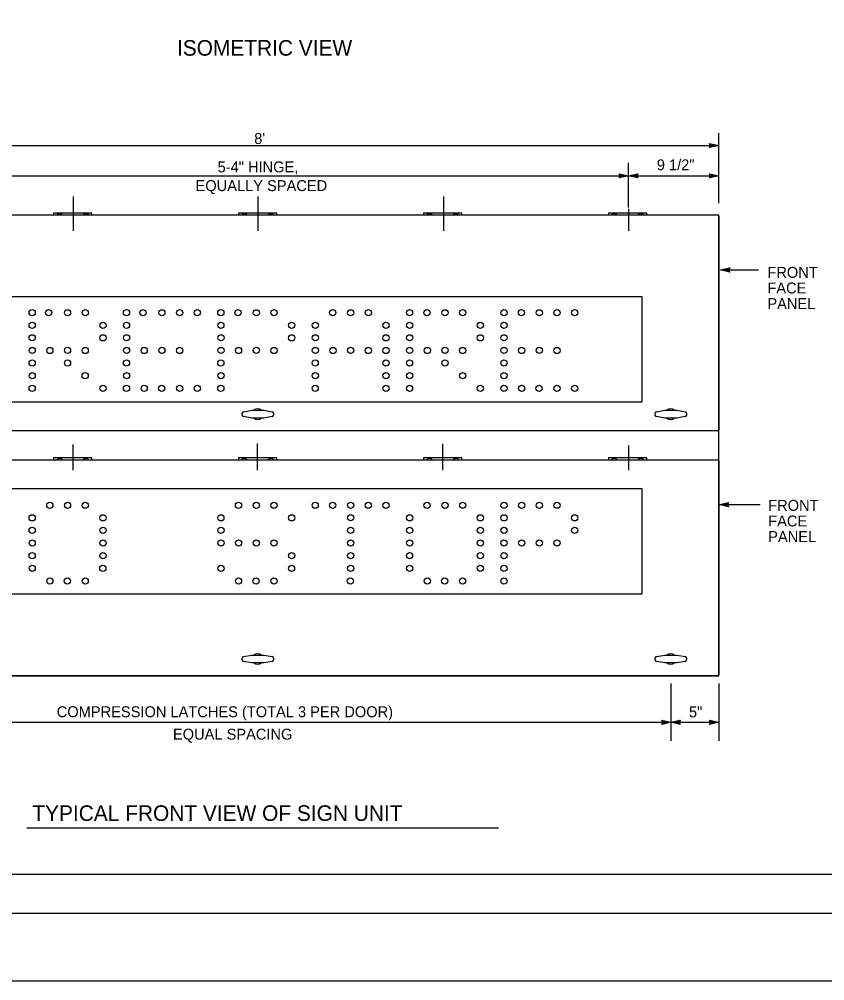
# Model space of a CAD drawing. Extents: x -894 to 866, y -472 to 714.
# Drawn here: x -537 to -22, y -472 to 143 of the extents above; entities that cross this region are included whole.
import ezdxf

# ---------------------------------------------------------------- set-up
doc = ezdxf.new("R2010")
doc.units = 0
for name, color, linetype in [('1 Control', 7, 'Continuous'), ('border_PLOTTING-ELEMENTS', 7, 'Continuous'), ('border_rw_22x34_Cut_Lines', 7, 'Continuous'), ('border_SHEET', 7, 'Continuous'), ('es_DETAIL', 7, 'Continuous'), ('es_DETAIL-anno', 7, 'Continuous')]:
    doc.layers.add(name, color=color, linetype=linetype)

# ---------------------------------------------------------------- blocks, each defined once
blk = doc.blocks.new('A$C37D')
at = {"layer": '1 Control'}
for p, q in [((-1.62, -0.1), (-1.62, 0.1)), ((-1.5, 0.25), (-0.62, 0.41)), ((-0.62, 0.41), (0.62, 0.41)), ((0.62, 0.41), (1.5, 0.25)), ((1.62, 0.1), (1.62, -0.1)), ((-0.62, -0.41), (-1.5, -0.25)), ((0.62, -0.41), (-0.62, -0.41)), ((1.5, -0.25), (0.62, -0.41))]:
    blk.add_line(p, q, dxfattribs=at)
for centre, radius, start, end in [((-1.48, 0.1), 0.15, 100.6197, 180), ((0, 0), 0.55, 48.5904, 131.4096), ((1.47, 0.1), 0.15, 0, 79.3803), ((-1.48, -0.1), 0.15, 180, 259.3803), ((0, 0), 0.55, 228.5904, 311.4096), ((1.47, -0.1), 0.15, 280.6197, 0)]:
    blk.add_arc(centre, radius, start, end, dxfattribs=at)

msp = doc.modelspace()

# ---------------------------------------------------------------- linework, layer by layer
at = {"layer": 'border_PLOTTING-ELEMENTS'}
for points in [[(-894.04, -472.43), (865.96, -472.43), (865.96, 713.58), (-894.04, 713.58)], [(-864.04, 670.58), (835.96, 670.58), (835.96, -429.43), (-864.04, -429.43)]]:
    msp.add_lwpolyline(points, close=True, dxfattribs=at)
at = {"layer": 'border_rw_22x34_Cut_Lines'}
msp.add_lwpolyline([(-864.04, 670.58), (835.96, 670.58), (835.96, -429.43), (-864.04, -429.43)], close=True, dxfattribs=at)
at = {"layer": 'border_SHEET'}
msp.add_line((810.96, -404.43), (-814.04, -404.43), dxfattribs=at)
at = {"layer": 'es_DETAIL'}
for p, q in [((-510.72, 19.32), (-510.72, 18.75)), ((-510.72, 18.75), (-510.72, 18.17)), ((-495.73, 19.32), (-495.73, 18.75)), ((-495.73, 18.75), (-495.73, 18.17)), ((-392.3, 19.32), (-392.3, 18.75)), ((-392.3, 18.75), (-392.3, 18.17)), ((-377.32, 19.32), (-377.32, 18.75)), ((-377.32, 18.75), (-377.32, 18.17)), ((-273.89, 19.32), (-273.89, 18.75)), ((-273.89, 18.75), (-273.89, 18.17)), ((-258.9, 19.32), (-258.9, 18.75)), ((-258.9, 18.75), (-258.9, 18.17)), ((-155.48, 19.32), (-155.48, 18.75)), ((-155.48, 18.75), (-155.48, 18.17)), ((-140.49, 19.32), (-140.49, 18.75)), ((-140.49, 18.75), (-140.49, 18.17)), ((-680.07, 18.17), (-89.55, 18.17)), ((-90.32, 17.78), (-90.32, 17.78)), ((-89.55, -277.1), (-89.55, 18.17)), ((-510.72, -137.54), (-510.72, -138.1)), ((-510.72, -138.1), (-510.72, -138.69)), ((-495.73, -137.54), (-495.73, -138.1)), ((-495.73, -138.1), (-495.73, -138.69)), ((-392.3, -137.54), (-392.3, -138.1)), ((-392.3, -138.1), (-392.3, -138.69)), ((-377.32, -137.54), (-377.32, -138.1)), ((-377.32, -138.1), (-377.32, -138.69)), ((-273.89, -137.54), (-273.89, -138.1)), ((-273.89, -138.1), (-273.89, -138.69)), ((-258.9, -137.54), (-258.9, -138.1)), ((-258.9, -138.1), (-258.9, -138.69)), ((-155.48, -137.54), (-155.48, -138.1)), ((-155.48, -138.1), (-155.48, -138.69)), ((-140.49, -137.54), (-140.49, -138.1)), ((-140.49, -138.1), (-140.49, -138.69)), ((-680.07, -277.1), (-89.55, -277.1))]:
    msp.add_line(p, q, dxfattribs=at)
for points in [[(-515.52, 18.17), (-490.92, 18.17), (-490.92, 19.32), (-515.52, 19.32)], [(-397.11, 18.17), (-372.51, 18.17), (-372.51, 19.32), (-397.11, 19.32)], [(-278.7, 18.17), (-254.09, 18.17), (-254.09, 19.32), (-278.7, 19.32)], [(-160.29, 18.17), (-135.68, 18.17), (-135.68, 19.32), (-160.29, 19.32)], [(-630.86, -34.12), (-138.76, -34.12), (-138.76, -101.78), (-630.86, -101.78)], [(-515.52, -138.69), (-490.92, -138.69), (-490.92, -137.54), (-515.52, -137.54)], [(-397.11, -138.69), (-372.51, -138.69), (-372.51, -137.54), (-397.11, -137.54)], [(-278.7, -138.69), (-254.09, -138.69), (-254.09, -137.54), (-278.7, -137.54)], [(-160.29, -138.69), (-135.68, -138.69), (-135.68, -137.54), (-160.29, -137.54)], [(-630.86, -157.15), (-138.76, -157.15), (-138.76, -224.81), (-630.86, -224.81)]]:
    msp.add_lwpolyline(points, close=True, dxfattribs=at)
for points in [[(-679.3, 18.17), (-90.32, 18.17)], [(-89.55, 17.4), (-89.55, -119.47)], [(-90.32, -120.24), (-679.3, -120.24)], [(-679.3, -138.69), (-90.32, -138.69)], [(-89.55, -139.46), (-89.55, -276.33)], [(-90.32, -277.1), (-679.3, -277.1)]]:
    msp.add_lwpolyline(points, dxfattribs=at)
for centre in [(-529.2, -44.47), (-518.68, -44.49), (-506.56, -44.58), (-495.21, -44.47), (-468.8, -44.47), (-458.28, -44.49), (-446.15, -44.58), (-434.8, -44.47), (-423.49, -44.5), (-408.39, -44.47), (-397.48, -44.49), (-385.74, -44.58), (-374.4, -44.47), (-336.82, -44.49), (-325.34, -44.58), (-313.99, -44.47), (-287.58, -44.47), (-276.41, -44.49), (-264.93, -44.58), (-253.59, -44.47), (-227.17, -44.47), (-215.94, -44.49), (-204.53, -44.58), (-193.18, -44.47), (-181.87, -44.5), (-529.19, -52.54), (-483.89, -52.54), (-468.78, -52.54), (-408.38, -52.54), (-363.08, -52.54), (-347.97, -52.54), (-302.67, -52.54), (-287.57, -52.54), (-242.27, -52.54), (-227.16, -52.54), (-529.19, -60.59), (-483.9, -60.61), (-468.78, -60.59), (-408.37, -60.59), (-363.09, -60.61), (-347.97, -60.59), (-302.68, -60.61), (-287.56, -60.59), (-242.28, -60.61), (-227.16, -60.59), (-529.17, -68.7), (-517.87, -68.73), (-506.56, -68.62), (-495.24, -68.73), (-468.77, -68.7), (-457.47, -68.73), (-446.15, -68.62), (-434.83, -68.73), (-408.36, -68.7), (-397.06, -68.73), (-385.74, -68.62), (-374.43, -68.73), (-347.95, -68.7), (-336.66, -68.73), (-325.34, -68.62), (-314.02, -68.73), (-302.65, -68.71), (-287.55, -68.7), (-276.25, -68.73), (-264.93, -68.62), (-253.61, -68.73), (-227.14, -68.7), (-215.84, -68.73), (-204.53, -68.62), (-193.21, -68.73), (-529.2, -76.78), (-506.56, -76.78), (-468.8, -76.78), (-408.39, -76.78), (-347.99, -76.78), (-302.7, -76.76), (-287.58, -76.78), (-264.93, -76.78), (-227.17, -76.78), (-529.17, -84.87), (-495.26, -84.88), (-468.77, -84.87), (-408.36, -84.87), (-347.95, -84.87), (-302.72, -84.88), (-287.55, -84.87), (-253.63, -84.88), (-227.14, -84.87), (-529.2, -92.95), (-483.89, -92.92), (-468.8, -92.95), (-457.47, -92.96), (-446.29, -92.95), (-434.83, -92.95), (-423.48, -92.92), (-408.39, -92.95), (-347.99, -92.95), (-302.67, -92.92), (-287.58, -92.95), (-242.26, -92.92), (-227.17, -92.95), (-215.84, -92.96), (-204.67, -92.95), (-193.21, -92.95), (-181.86, -92.92), (-517.91, -167.84), (-506.55, -167.94), (-495.21, -167.83), (-397.09, -167.84), (-385.74, -167.94), (-374.4, -167.83), (-347.99, -167.83), (-336.75, -167.84), (-325.34, -167.94), (-313.99, -167.83), (-302.68, -167.86), (-276.35, -167.84), (-264.93, -167.94), (-253.59, -167.83), (-227.17, -167.83), (-215.81, -167.84), (-204.53, -167.94), (-193.18, -167.83), (-529.19, -175.9), (-483.89, -175.9), (-408.38, -175.9), (-363.08, -175.9), (-325.34, -175.87), (-287.57, -175.9), (-242.27, -175.9), (-227.16, -175.9), (-181.86, -175.9), (-529.19, -183.95), (-483.9, -183.96), (-408.37, -183.95), (-325.34, -183.96), (-287.56, -183.95), (-242.28, -183.96), (-227.16, -183.95), (-181.87, -183.96), (-529.17, -192.06), (-483.87, -192.07), (-408.36, -192.06), (-397.06, -192.09), (-385.74, -191.98), (-374.43, -192.09), (-325.34, -191.98), (-287.55, -192.06), (-242.24, -192.07), (-227.14, -192.06), (-215.84, -192.09), (-204.53, -191.98), (-193.21, -192.09), (-529.2, -200.13), (-483.92, -200.12), (-363.11, -200.12), (-325.34, -200.13), (-287.58, -200.13), (-242.3, -200.12), (-227.17, -200.13), (-529.17, -208.23), (-483.94, -208.24), (-408.36, -208.23), (-363.13, -208.24), (-325.34, -208.29), (-287.55, -208.23), (-242.31, -208.24), (-227.14, -208.23), (-517.87, -216.32), (-506.7, -216.3), (-495.24, -216.3), (-397.06, -216.32), (-385.89, -216.3), (-374.43, -216.3), (-325.48, -216.3), (-276.25, -216.32), (-265.07, -216.3), (-253.61, -216.3), (-227.17, -216.3)]:
    msp.add_circle(centre, 1.99, dxfattribs=at)
for centre, radius, start, end in [((-511.68, 16.66), 2.31, 40.79339, 139.20661), ((-494.76, 16.66), 2.31, 40.79339, 139.20661), ((-393.27, 16.66), 2.31, 40.79339, 139.20661), ((-376.35, 16.66), 2.31, 40.79339, 139.20661), ((-274.85, 16.66), 2.31, 40.79339, 139.20661), ((-257.94, 16.66), 2.31, 40.79339, 139.20661), ((-156.44, 16.66), 2.31, 40.79339, 139.20661), ((-139.53, 16.66), 2.31, 40.79339, 139.20661), ((-90.32, 17.4), 0.769, 0, 90), ((-90.32, -119.47), 0.769, 270, 0), ((-511.68, -140.2), 2.31, 40.79339, 139.20661), ((-494.76, -140.2), 2.31, 40.79339, 139.20661), ((-393.27, -140.2), 2.31, 40.79339, 139.20661), ((-376.35, -140.2), 2.31, 40.79339, 139.20661), ((-274.85, -140.2), 2.31, 40.79339, 139.20661), ((-257.94, -140.2), 2.31, 40.79339, 139.20661), ((-156.44, -140.2), 2.31, 40.79339, 139.20661), ((-139.53, -140.2), 2.31, 40.79339, 139.20661), ((-90.32, -139.46), 0.769, 0, 90), ((-90.32, -276.33), 0.769, 270, 0)]:
    msp.add_arc(centre, radius, start, end, dxfattribs=at)
at = {"layer": 'es_DETAIL-anno'}
for p, q in [((-89.64, 25.73), (-89.64, 70.45)), ((-680.71, 62.61), (-89.64, 62.61)), ((-147.39, 22.86), (-147.39, 51.58)), ((-621.26, 43.09), (-147.39, 43.09)), ((-147.39, 43.09), (-89.64, 43.09)), ((-502.79, 7.99), (-502.79, 29.9)), ((-384.54, 7.99), (-384.54, 29.9)), ((-265.65, 7.99), (-265.65, 29.9)), ((-147.39, 22.06), (-147.39, 7.99)), ((-88.47, -17.15), (-64.25, -17.15)), ((-503.01, -145.29), (-503.01, -128.94)), ((-384.96, -145.29), (-384.96, -128.31)), ((-266.28, -145.29), (-266.28, -128.52)), ((-147.18, -145.29), (-147.18, -129.58)), ((-89.23, -167.45), (-63, -167.45)), ((-120.21, -281.93), (-120.21, -318.74)), ((-89.64, -281.93), (-89.64, -318.74)), ((-650.14, -306.88), (-120.21, -306.88)), ((-120.21, -306.88), (-89.64, -306.88)), ((-532.66, -374.45), (-230.63, -374.45)), ((-428.94, -370.28), (-428.75, -370.28))]:
    msp.add_line(p, q, dxfattribs=at)
for points in [[(-95.55, 63.93), (-89.64, 62.61), (-95.55, 61.3), (-95.34, 61.65), (-91.01, 62.61), (-95.34, 63.58), (-95.13, 63.23), (-92.36, 62.61), (-95.13, 62), (-94.92, 62.35), (-93.72, 62.62), (-94.92, 62.88), (-94.76, 62.61), (-95.55, 61.3), (-94.76, 62.61)], [(-153.3, 44.4), (-147.39, 43.09), (-153.3, 41.78), (-153.09, 42.12), (-148.76, 43.08), (-153.09, 44.05), (-152.88, 43.71), (-150.11, 43.09), (-152.88, 42.47), (-152.67, 42.82), (-151.47, 43.09), (-152.67, 43.36), (-152.51, 43.09), (-153.3, 41.78), (-152.51, 43.09)], [(-141.48, 41.77), (-147.39, 43.09), (-141.48, 44.39), (-141.69, 44.05), (-146.02, 43.09), (-141.69, 42.12), (-141.9, 42.46), (-144.67, 43.08), (-141.9, 43.7), (-142.11, 43.35), (-143.31, 43.08), (-142.11, 42.81), (-142.27, 43.09), (-141.48, 44.39), (-142.27, 43.09)], [(-95.55, 44.4), (-89.64, 43.09), (-95.55, 41.78), (-95.34, 42.12), (-91.01, 43.08), (-95.34, 44.05), (-95.13, 43.71), (-92.36, 43.09), (-95.13, 42.47), (-94.92, 42.82), (-93.72, 43.09), (-94.92, 43.36), (-94.76, 43.09), (-95.55, 41.78), (-94.76, 43.09)], [(-82.57, -18.46), (-88.47, -17.15), (-82.57, -15.84), (-82.78, -16.19), (-87.11, -17.14), (-82.78, -18.11), (-82.99, -17.77), (-85.76, -17.15), (-82.99, -16.53), (-83.2, -16.88), (-84.4, -17.15), (-83.19, -17.42), (-83.36, -17.15), (-82.57, -15.84), (-83.36, -17.15)], [(-83.33, -168.77), (-89.23, -167.45), (-83.33, -166.14), (-83.54, -166.49), (-87.86, -167.45), (-83.53, -168.42), (-83.74, -168.07), (-86.51, -167.45), (-83.75, -166.84), (-83.96, -167.19), (-85.15, -167.45), (-83.95, -167.72), (-84.11, -167.45), (-83.33, -166.14), (-84.11, -167.45)], [(-126.12, -305.56), (-120.21, -306.88), (-126.12, -308.19), (-125.91, -307.84), (-121.58, -306.88), (-125.91, -305.91), (-125.7, -306.26), (-122.93, -306.88), (-125.7, -307.49), (-125.49, -307.14), (-124.29, -306.88), (-125.49, -306.61), (-125.33, -306.88), (-126.12, -308.19), (-125.33, -306.88)], [(-114.31, -308.2), (-120.21, -306.88), (-114.31, -305.57), (-114.52, -305.92), (-118.85, -306.88), (-114.52, -307.85), (-114.73, -307.5), (-117.5, -306.88), (-114.73, -306.27), (-114.94, -306.62), (-116.14, -306.88), (-114.93, -307.15), (-115.1, -306.88), (-114.31, -305.57), (-115.1, -306.88)], [(-95.55, -305.56), (-89.64, -306.88), (-95.55, -308.19), (-95.34, -307.84), (-91.01, -306.88), (-95.34, -305.91), (-95.13, -306.26), (-92.36, -306.88), (-95.13, -307.49), (-94.92, -307.14), (-93.72, -306.88), (-94.92, -306.61), (-94.76, -306.88), (-95.55, -308.19), (-94.76, -306.88)]]:
    msp.add_lwpolyline(points, close=True, dxfattribs=at)

# ---------------------------------------------------------------- block references
at = {"layer": 'es_DETAIL', "xscale": 6.1513179581385335, "yscale": 6.1513179581385335}
for p in [(-384.73, -109.48), (-120.3, -109.48), (-384.73, -266.34), (-120.3, -266.34)]:
    msp.add_blockref('A$C37D', p, dxfattribs=at)

# ---------------------------------------------------------------- texts
at = {"layer": 'es_DETAIL-anno'}
for s, height, p in [('ISOMETRIC VIEW', 10, (-436.49, 120.11)), ("8'", 7, (-387.04, 63.57)), ('5-4" HINGE,', 7, (-410.48, 45.38)), ('9 1/2"', 7, (-129.28, 46.68)), ('EQUALLY SPACED', 7, (-424.6, 33.38)), ('FRONT', 7, (-58.47, -22.19)), ('FACE', 7, (-58.47, -32.19)), ('PANEL', 7, (-58.47, -42.19)), ('FRONT', 7, (-57.94, -171.43)), ('FACE', 7, (-57.94, -181.43)), ('PANEL', 7, (-57.94, -191.43)), ('COMPRESSION LATCHES (TOTAL 3 PER DOOR)', 7, (-513.47, -303.61)), ('5"', 7, (-108.65, -303.71)), ('EQUAL SPACING', 7, (-439.06, -317.99)), ('TYPICAL FRONT VIEW OF SIGN UNIT', 10, (-529.1, -370.05))]:
    msp.add_text(s, height=height, dxfattribs=at).set_placement(p)

doc.saveas('drawing.dxf')
